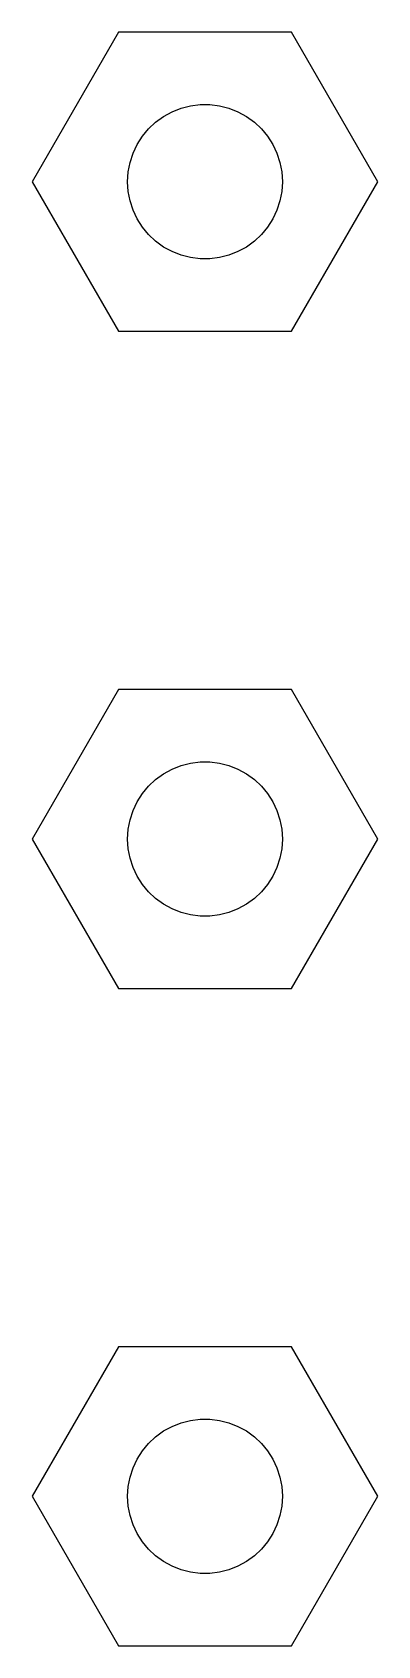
# Model space of a CAD drawing. Header units: metres. Extents: x -3.3 to 3.3, y 22.6 to 53.9.
import ezdxf

# ---------------------------------------------------------------- set-up
doc = ezdxf.new("R2010")
doc.units = ezdxf.units.M

msp = doc.modelspace()

# ---------------------------------------------------------------- linework, layer by layer
for p, q in [((-1.673, 53.898), (-3.347, 51)), ((1.673, 53.898), (-1.673, 53.898)), ((3.347, 51), (1.673, 53.898)), ((-0.956, 52.156), (-0.804, 52.267)), ((-0.804, 52.267), (-0.639, 52.357)), ((-0.639, 52.357), (-0.464, 52.427)), ((-0.464, 52.427), (-0.281, 52.473)), ((-0.281, 52.473), (-0.094, 52.497)), ((-0.094, 52.497), (0.094, 52.497)), ((0.094, 52.497), (0.281, 52.473)), ((0.281, 52.473), (0.464, 52.427)), ((0.464, 52.427), (0.639, 52.357)), ((0.639, 52.357), (0.804, 52.267)), ((0.804, 52.267), (0.956, 52.156)), ((-1.214, 51.882), (-1.093, 52.027)), ((-1.093, 52.027), (-0.956, 52.156)), ((0.956, 52.156), (1.093, 52.027)), ((1.093, 52.027), (1.214, 51.882)), ((-1.395, 51.552), (-1.314, 51.723)), ((-1.314, 51.723), (-1.214, 51.882)), ((1.214, 51.882), (1.314, 51.723)), ((1.314, 51.723), (1.395, 51.552)), ((-1.488, 51.188), (-1.453, 51.373)), ((-1.453, 51.373), (-1.395, 51.552)), ((1.395, 51.552), (1.453, 51.373)), ((1.453, 51.373), (1.488, 51.188)), ((-1.5, 51), (-1.488, 51.188)), ((1.488, 51.188), (1.5, 51)), ((-3.347, 51), (-1.673, 48.102)), ((-1.488, 50.812), (-1.5, 51)), ((-1.453, 50.627), (-1.488, 50.812)), ((1.488, 50.812), (1.453, 50.627)), ((1.5, 51), (1.488, 50.812)), ((1.673, 48.102), (3.347, 51)), ((-1.395, 50.448), (-1.453, 50.627)), ((-1.314, 50.277), (-1.395, 50.448)), ((1.395, 50.448), (1.314, 50.277)), ((1.453, 50.627), (1.395, 50.448)), ((-1.214, 50.118), (-1.314, 50.277)), ((-1.093, 49.973), (-1.214, 50.118)), ((1.214, 50.118), (1.093, 49.973)), ((1.314, 50.277), (1.214, 50.118)), ((-0.956, 49.844), (-1.093, 49.973)), ((-0.804, 49.733), (-0.956, 49.844)), ((0.956, 49.844), (0.804, 49.733)), ((1.093, 49.973), (0.956, 49.844)), ((-0.639, 49.643), (-0.804, 49.733)), ((-0.464, 49.573), (-0.639, 49.643)), ((-0.281, 49.527), (-0.464, 49.573)), ((-0.094, 49.503), (-0.281, 49.527)), ((0.094, 49.503), (-0.094, 49.503)), ((0.281, 49.527), (0.094, 49.503)), ((0.464, 49.573), (0.281, 49.527)), ((0.639, 49.643), (0.464, 49.573)), ((0.804, 49.733), (0.639, 49.643)), ((-1.673, 48.102), (1.673, 48.102)), ((-1.673, 41.148), (-3.347, 38.25)), ((1.673, 41.148), (-1.673, 41.148)), ((3.347, 38.25), (1.673, 41.148)), ((-0.281, 39.723), (-0.094, 39.747)), ((-0.094, 39.747), (0.094, 39.747)), ((0.094, 39.747), (0.281, 39.723)), ((-0.956, 39.406), (-0.804, 39.517)), ((-0.804, 39.517), (-0.639, 39.607)), ((-0.639, 39.607), (-0.464, 39.677)), ((-0.464, 39.677), (-0.281, 39.723)), ((0.281, 39.723), (0.464, 39.677)), ((0.464, 39.677), (0.639, 39.607)), ((0.639, 39.607), (0.804, 39.517)), ((0.804, 39.517), (0.956, 39.406)), ((-1.314, 38.973), (-1.214, 39.132)), ((-1.214, 39.132), (-1.093, 39.277)), ((-1.093, 39.277), (-0.956, 39.406)), ((0.956, 39.406), (1.093, 39.277)), ((1.093, 39.277), (1.214, 39.132)), ((1.214, 39.132), (1.314, 38.973)), ((-1.395, 38.802), (-1.314, 38.973)), ((1.314, 38.973), (1.395, 38.802)), ((-1.488, 38.438), (-1.453, 38.623)), ((-1.453, 38.623), (-1.395, 38.802)), ((1.395, 38.802), (1.453, 38.623)), ((1.453, 38.623), (1.488, 38.438)), ((-3.347, 38.25), (-1.673, 35.352)), ((-1.5, 38.25), (-1.488, 38.438)), ((-1.488, 38.062), (-1.5, 38.25)), ((1.488, 38.438), (1.5, 38.25)), ((1.5, 38.25), (1.488, 38.062)), ((1.673, 35.352), (3.347, 38.25)), ((-1.453, 37.877), (-1.488, 38.062)), ((-1.395, 37.698), (-1.453, 37.877)), ((1.453, 37.877), (1.395, 37.698)), ((1.488, 38.062), (1.453, 37.877)), ((-1.314, 37.527), (-1.395, 37.698)), ((1.395, 37.698), (1.314, 37.527)), ((-1.214, 37.368), (-1.314, 37.527)), ((-1.093, 37.223), (-1.214, 37.368)), ((1.214, 37.368), (1.093, 37.223)), ((1.314, 37.527), (1.214, 37.368)), ((-0.956, 37.094), (-1.093, 37.223)), ((-0.804, 36.983), (-0.956, 37.094)), ((-0.639, 36.893), (-0.804, 36.983)), ((0.804, 36.983), (0.639, 36.893)), ((0.956, 37.094), (0.804, 36.983)), ((1.093, 37.223), (0.956, 37.094)), ((-0.464, 36.823), (-0.639, 36.893)), ((-0.281, 36.777), (-0.464, 36.823)), ((-0.094, 36.753), (-0.281, 36.777)), ((0.094, 36.753), (-0.094, 36.753)), ((0.281, 36.777), (0.094, 36.753)), ((0.464, 36.823), (0.281, 36.777)), ((0.639, 36.893), (0.464, 36.823)), ((-1.673, 35.352), (1.673, 35.352)), ((-1.673, 28.398), (-3.347, 25.5)), ((1.673, 28.398), (-1.673, 28.398)), ((3.347, 25.5), (1.673, 28.398)), ((-0.639, 26.857), (-0.464, 26.927)), ((-0.464, 26.927), (-0.281, 26.973)), ((-0.281, 26.973), (-0.094, 26.997)), ((-0.094, 26.997), (0.094, 26.997)), ((0.094, 26.997), (0.281, 26.973)), ((0.281, 26.973), (0.464, 26.927)), ((0.464, 26.927), (0.639, 26.857)), ((-1.093, 26.527), (-0.956, 26.656)), ((-0.956, 26.656), (-0.804, 26.767)), ((-0.804, 26.767), (-0.639, 26.857)), ((0.639, 26.857), (0.804, 26.767)), ((0.804, 26.767), (0.956, 26.656)), ((0.956, 26.656), (1.093, 26.527)), ((-1.314, 26.223), (-1.214, 26.382)), ((-1.214, 26.382), (-1.093, 26.527)), ((1.093, 26.527), (1.214, 26.382)), ((1.214, 26.382), (1.314, 26.223)), ((-1.453, 25.873), (-1.395, 26.052)), ((-1.395, 26.052), (-1.314, 26.223)), ((1.314, 26.223), (1.395, 26.052)), ((1.395, 26.052), (1.453, 25.873)), ((-1.5, 25.5), (-1.488, 25.688)), ((-1.488, 25.688), (-1.453, 25.873)), ((1.453, 25.873), (1.488, 25.688)), ((1.488, 25.688), (1.5, 25.5)), ((-3.347, 25.5), (-1.673, 22.602)), ((-1.488, 25.312), (-1.5, 25.5)), ((1.5, 25.5), (1.488, 25.312)), ((1.673, 22.602), (3.347, 25.5)), ((-1.453, 25.127), (-1.488, 25.312)), ((-1.395, 24.948), (-1.453, 25.127)), ((1.453, 25.127), (1.395, 24.948)), ((1.488, 25.312), (1.453, 25.127)), ((-1.314, 24.777), (-1.395, 24.948)), ((-1.214, 24.618), (-1.314, 24.777)), ((1.314, 24.777), (1.214, 24.618)), ((1.395, 24.948), (1.314, 24.777)), ((-1.093, 24.473), (-1.214, 24.618)), ((-0.956, 24.344), (-1.093, 24.473)), ((1.093, 24.473), (0.956, 24.344)), ((1.214, 24.618), (1.093, 24.473)), ((-0.804, 24.233), (-0.956, 24.344)), ((-0.639, 24.143), (-0.804, 24.233)), ((-0.464, 24.073), (-0.639, 24.143)), ((0.639, 24.143), (0.464, 24.073)), ((0.804, 24.233), (0.639, 24.143)), ((0.956, 24.344), (0.804, 24.233)), ((-0.281, 24.027), (-0.464, 24.073)), ((-0.094, 24.003), (-0.281, 24.027)), ((0.094, 24.003), (-0.094, 24.003)), ((0.281, 24.027), (0.094, 24.003)), ((0.464, 24.073), (0.281, 24.027)), ((-1.673, 22.602), (1.673, 22.602))]:
    msp.add_line(p, q)

doc.saveas('drawing.dxf')
